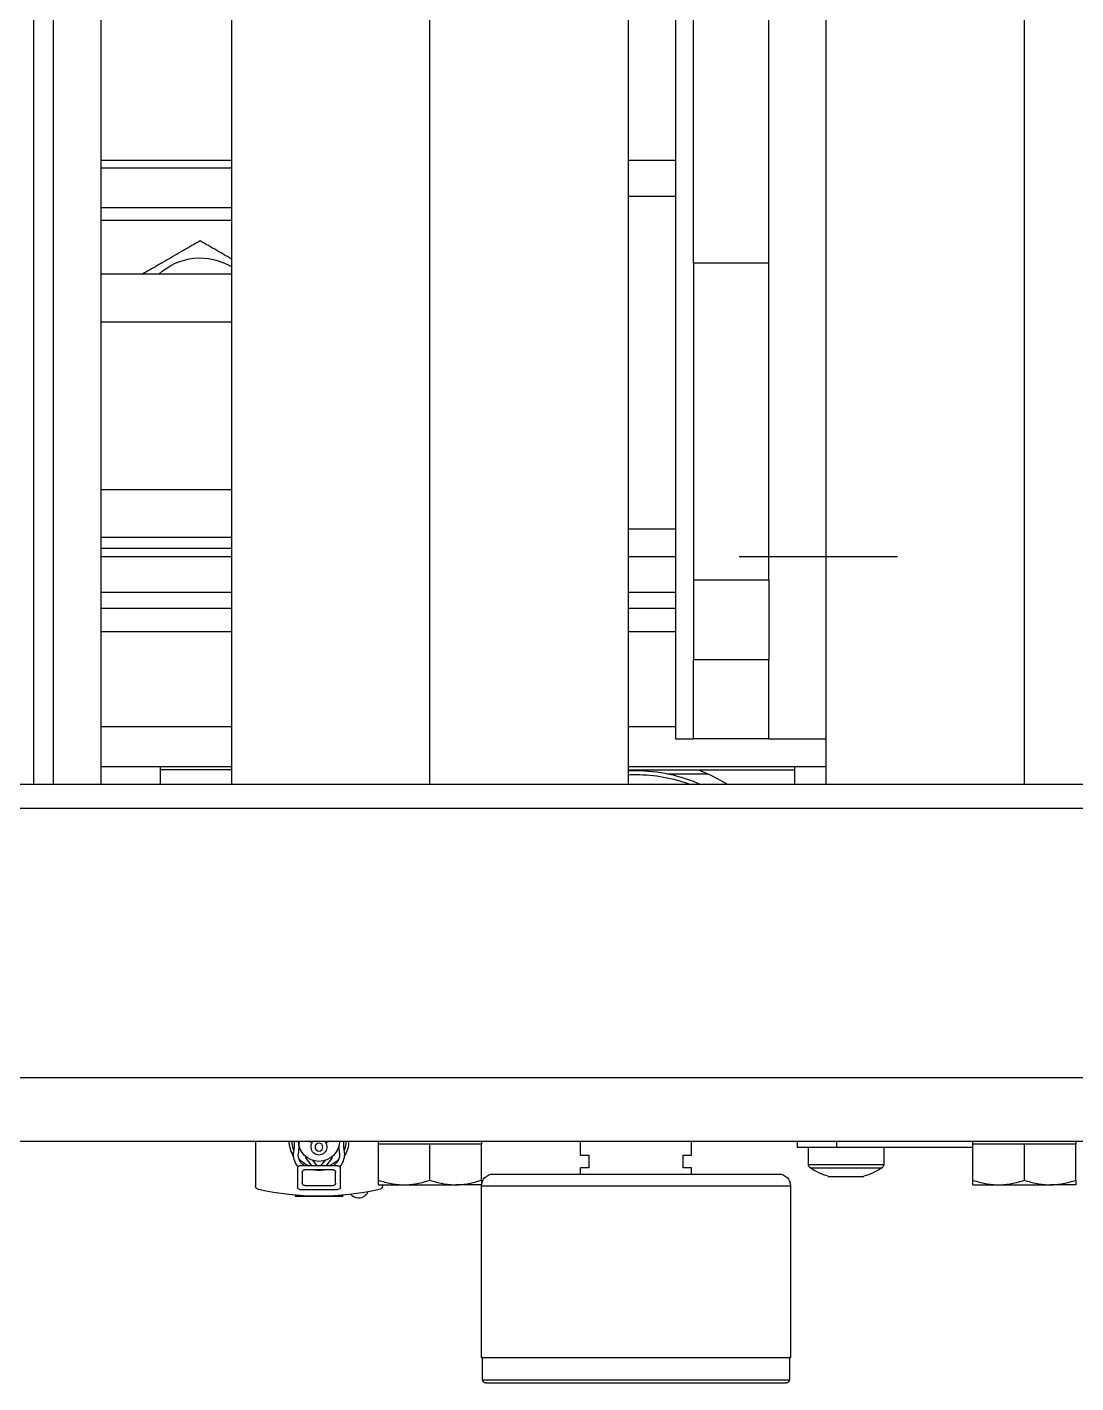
# Model space of a CAD drawing. Header units: millimetres. Extents: x -187347 to 135007, y -6415 to 292048.
# Drawn here: x -50469.3 to -50336.9, y 29545.9 to 29716.9 of the extents above; entities that cross this region are included whole.
import ezdxf

# ---------------------------------------------------------------- set-up
doc = ezdxf.new("R2010")
doc.units = ezdxf.units.MM
doc.header["$LTSCALE"] = 100
doc.layers.get('0').update_dxf_attribs({"lineweight": 18})
doc.layers.add('Layout CAT2', color=6, linetype='Continuous')

# ---------------------------------------------------------------- blocks, each defined once
blk = doc.blocks.new('25g245g2fd')
at = {"color": 0}
for p, q in [((21267.62, -2648.58), (21267.62, -2651.38)), ((21267.62, -2648.58), (21306.32, -2648.58)), ((21268.02, -2648.18), (21305.92, -2648.18)), ((21306.32, -2651.38), (21306.32, -2648.58)), ((21267.47, -2651.38), (21306.47, -2651.38)), ((21267.47, -2651.38), (21267.47, -2673.03)), ((21306.47, -2673.03), (21306.47, -2651.38)), ((21238.97, -2678.68), (21238.97, -2673.06)), ((21243.97, -2671.86), (21243.97, -2671.73)), ((21243.97, -2671.73), (21246.97, -2671.73)), ((21244.27, -2675.28), (21244.27, -2672.88)), ((21244.57, -2672.58), (21249.37, -2672.58)), ((21245.17, -2673.08), (21248.77, -2673.08)), ((21246.97, -2671.73), (21249.97, -2671.73)), ((21249.67, -2672.88), (21249.67, -2675.28)), ((21249.97, -2671.86), (21249.97, -2671.73)), ((21250.47, -2671.9), (21250.47, -2671.91)), ((21254.97, -2673.06), (21254.97, -2673.18)), ((21267.47, -2673.03), (21306.47, -2673.03)), ((21244.87, -2674.78), (21244.87, -2673.38)), ((21249.07, -2673.38), (21249.07, -2674.78)), ((21254.47, -2673.18), (21257.72, -2673.18)), ((21254.47, -2673.76), (21254.47, -2678.28)), ((21257.72, -2673.18), (21264.22, -2673.18)), ((21260.97, -2673.76), (21260.97, -2678.28)), ((21267.47, -2673.18), (21264.22, -2673.18)), ((21267.47, -2673.76), (21267.47, -2678.28)), ((21268.97, -2674.53), (21304.97, -2674.53)), ((21279.97, -2674.53), (21279.97, -2675.33)), ((21293.97, -2674.53), (21293.97, -2675.33)), ((21311.22, -2674.24), (21311.52, -2674.24)), ((21311.52, -2674.24), (21313.47, -2674.24)), ((21313.47, -2674.24), (21315.42, -2674.24)), ((21315.42, -2674.24), (21315.72, -2674.24)), ((21329.47, -2673.18), (21332.72, -2673.18)), ((21329.47, -2673.76), (21329.47, -2678.28)), ((21332.72, -2673.18), (21339.22, -2673.18)), ((21335.97, -2673.76), (21335.97, -2678.28)), ((21342.47, -2673.18), (21339.22, -2673.18)), ((21342.47, -2673.76), (21342.47, -2678.28)), ((21244.27, -2675.57), (21244.27, -2675.28)), ((21249.37, -2675.58), (21244.57, -2675.58)), ((21248.77, -2675.08), (21245.17, -2675.08)), ((21246.09, -2675.58), (21245.34, -2676.53)), ((21246.2, -2676.25), (21246.72, -2675.58)), ((21247.22, -2675.58), (21247.74, -2676.25)), ((21248.6, -2676.53), (21247.86, -2675.58)), ((21249.67, -2675.28), (21249.67, -2675.57)), ((21281.02, -2675.33), (21279.97, -2675.33)), ((21281.02, -2676.93), (21281.02, -2675.33)), ((21292.92, -2675.33), (21292.92, -2676.93)), ((21293.97, -2675.33), (21292.92, -2675.33)), ((21308.72, -2675.72), (21318.22, -2675.72)), ((21308.72, -2675.72), (21308.72, -2677.94)), ((21308.93, -2675.33), (21318.02, -2675.33)), ((21318.22, -2677.94), (21318.22, -2675.72)), ((21245.36, -2676.68), (21245.37, -2676.68)), ((21248.57, -2676.68), (21248.58, -2676.68)), ((21254.47, -2678.28), (21254.47, -2678.68)), ((21257.72, -2678.28), (21254.47, -2678.28)), ((21260.97, -2678.28), (21257.72, -2678.28)), ((21264.22, -2678.28), (21260.97, -2678.28)), ((21267.47, -2678.28), (21264.22, -2678.28)), ((21267.47, -2678.68), (21267.47, -2678.28)), ((21279.97, -2676.93), (21281.02, -2676.93)), ((21279.97, -2676.93), (21279.97, -2678.68)), ((21292.92, -2676.93), (21293.97, -2676.93)), ((21293.97, -2676.93), (21293.97, -2678.68)), ((21307.3, -2677.94), (21312.3, -2677.94)), ((21307.3, -2678.68), (21307.3, -2677.94)), ((21308.72, -2677.94), (21313.47, -2677.94)), ((21312.3, -2677.94), (21329.47, -2677.94)), ((21312.3, -2677.94), (21312.3, -2678.68)), ((21329.47, -2678.28), (21329.47, -2678.68)), ((21332.72, -2678.28), (21329.47, -2678.28)), ((21335.97, -2678.28), (21332.72, -2678.28)), ((21339.22, -2678.28), (21335.97, -2678.28)), ((21342.47, -2678.28), (21339.22, -2678.28)), ((21342.47, -2678.68), (21342.47, -2678.28)), ((21080.97, -2678.68), (21890.97, -2678.67)), ((21880.96, -2686.67), (21090.98, -2686.68)), ((21083.97, -2720.68), (21887.97, -2720.67)), ((21889.47, -2723.67), (21082.47, -2723.68)), ((21210.98, -3362.68), (21210.97, -2723.68)), ((21213.47, -2723.68), (21213.48, -3366.91)), ((21219.47, -2723.68), (21219.48, -3366.91)), ((21226.97, -2723.68), (21226.97, -2725.93)), ((21226.97, -2723.68), (21226.97, -2725.53)), ((21235.97, -2723.68), (21235.98, -3362.68)), ((21260.97, -2723.68), (21260.98, -3362.68)), ((21285.98, -3362.68), (21285.97, -2723.68)), ((21306.97, -2725.93), (21306.97, -2723.68)), ((21306.97, -2725.53), (21306.97, -2723.68)), ((21310.97, -2723.68), (21310.98, -3362.68)), ((21335.97, -2723.68), (21335.98, -3362.68)), ((21219.47, -2725.93), (21235.97, -2725.93)), ((21235.97, -2725.53), (21226.97, -2725.53)), ((21285.97, -2725.53), (21294.86, -2725.53)), ((21285.97, -2725.93), (21310.97, -2725.93)), ((21290.94, -2725.03), (21296.03, -2725.03)), ((21294.86, -2725.53), (21306.97, -2725.53)), ((21291.97, -2921.44), (21291.97, -2729.44)), ((21291.97, -2729.44), (21294.22, -2729.44)), ((21303.74, -2729.44), (21294.21, -2729.44)), ((21294.21, -2729.44), (21294.21, -2739.44)), ((21303.74, -2729.44), (21310.97, -2729.44)), ((21303.74, -2729.44), (21303.74, -2739.44)), ((21235.97, -2730.93), (21219.47, -2730.93)), ((21291.97, -2730.93), (21285.97, -2730.93)), ((21294.21, -2749.44), (21294.21, -2739.44)), ((21294.21, -2739.44), (21303.74, -2739.44)), ((21303.74, -2749.44), (21303.74, -2739.44)), ((21235.97, -2742.93), (21219.47, -2742.93)), ((21291.97, -2742.93), (21285.97, -2742.93)), ((21219.47, -2745.93), (21235.97, -2745.93)), ((21285.97, -2745.93), (21291.97, -2745.93)), ((21219.47, -2747.93), (21235.97, -2747.93)), ((21285.97, -2747.93), (21291.97, -2747.93)), ((21294.21, -2789.44), (21294.21, -2749.44)), ((21303.74, -2749.44), (21294.21, -2749.44)), ((21303.74, -2749.44), (21303.74, -2789.44)), ((21219.47, -2752.43), (21235.97, -2752.43)), ((21235.97, -2753.44), (21219.47, -2753.44)), ((21285.98, -2752.43), (21291.98, -2752.43)), ((21299.97, -2752.43), (21319.97, -2752.43)), ((21305.97, -2752.43), (21313.97, -2752.43)), ((21235.97, -2754.84), (21219.47, -2754.84)), ((21285.97, -2760.84), (21285.97, -2754.84)), ((21291.98, -2755.87), (21285.98, -2755.87)), ((21235.97, -2760.84), (21219.47, -2760.84)), ((21285.97, -2771.44), (21285.97, -2760.84)), ((21219.47, -2782.04), (21235.97, -2782.04)), ((21235.97, -2788.04), (21219.47, -2788.04)), ((21294.21, -2789.44), (21294.21, -2911.44)), ((21303.74, -2789.44), (21294.21, -2789.44)), ((21303.74, -2789.44), (21303.74, -2911.44)), ((21219.47, -2794.84), (21235.97, -2794.84)), ((21219.47, -2796.44), (21235.97, -2796.44)), ((21285.98, -2797.88), (21291.98, -2797.88)), ((21235.97, -2801.44), (21219.47, -2801.44)), ((21219.47, -2802.44), (21235.97, -2802.44)), ((21285.98, -2802.44), (21291.98, -2802.44))]:
    blk.add_line(p, q, dxfattribs=at)
blk.add_circle((21246.97, -2677.93), 0.5, dxfattribs=at)
for centre, radius, start, end in [((21268.02, -2648.58), 0.4, 90, 180), ((21305.92, -2648.58), 0.4, 0, 90), ((21239.47, -2673.06), 0.5, 102.5559, 180), ((21246.97, -2706.73), 35, 77.4441, 102.5559), ((21244.57, -2672.88), 0.3, 90, 180), ((21245.17, -2673.38), 0.3, 90, 180), ((21248.77, -2673.38), 0.3, 0, 90), ((21249.37, -2672.88), 0.3, 0, 90), ((21251.97, -2672.73), 1.25, 90, 142.0327), ((21251.97, -2672.73), 1.25, 21.2358, 90), ((21254.47, -2673.06), 0.5, 0, 77.4441), ((21268.97, -2673.03), 1.5, 180, 270), ((21304.97, -2673.03), 1.5, 270, 0), ((21245.17, -2674.78), 0.3, 180, 270), ((21248.77, -2674.78), 0.3, 270, 0), ((21313.47, -2681.92), 8, 106.3348, 124.6183), ((21313.47, -2681.92), 8, 55.3817, 73.6652), ((21246.06, -2677.01), 2.3, 141.1016, 185.4183), ((21244.57, -2675.28), 0.3, 180, 270), ((21246.06, -2677.01), 1.7, 122.7354, 185.4183), ((21246.97, -2678.73), 2.6, 1.17, 178.83), ((21246.97, -2678.73), 3.4, 112.1062, 137.5931), ((21245.42, -2676.6), 0.1, 142.07, 232.07), ((21246.97, -2678.73), 3.75, 76.7362, 103.2581), ((21246.97, -2678.73), 3.4, 42.4012, 67.8881), ((21248.52, -2676.6), 0.1, 307.93, 37.93), ((21247.88, -2677.01), 1.7, 354.5817, 57.2646), ((21249.37, -2675.28), 0.3, 270, 0), ((21247.88, -2677.01), 2.3, 354.5817, 38.8984), ((21309.2, -2675.72), 0.475, 124.6183, 180), ((21317.75, -2675.72), 0.475, 0, 55.3817), ((21246.97, -2678.73), 3.75, 148.5, 180), ((21246.97, -2678.73), 3.4, 159.0131, 180), ((21222.29, -2679.27), 21.58, 1.5607, 5.4183), ((21222.29, -2679.27), 22.18, 1.5186, 5.4183), ((21246.97, -2677.93), 1, 323.1301, 216.8699), ((21271.66, -2679.27), 22.18, 174.5817, 177.09), ((21271.66, -2679.27), 21.58, 174.5817, 178.4391), ((21246.97, -2678.73), 3.4, 0.8888, 20.9812), ((21246.97, -2678.73), 3.75, 0.8044, 31.4944), ((21246.17, -2679.53), 1, 90, 121.4726), ((21247.77, -2679.53), 1, 58.5274, 90), ((21286.97, -2705.53), 19.4, 270, 290.7112), ((21286.97, -2705.53), 19.9, 270, 294.2325), ((21286.97, -2705.53), 21.5, 294.9092, 302.4319), ((21286.97, -2705.53), 19.4, 267.0356, 270), ((21286.97, -2705.53), 19.9, 267.1088, 270), ((21231.97, -2782.44), 7.65, 227.0587, 301.5112)]:
    blk.add_arc(centre, radius, start, end, dxfattribs=at)
blk.add_ellipse((21286.97, -2705.53), major_axis=(21.5, 0), ratio=1, start_param=5.088139, end_param=5.147136, dxfattribs=at)
for points, knots in [([(21254.47, -2673.18), (21254.47, -2673.18), (21254.47, -2673.19), (21254.47, -2673.24), (21254.47, -2673.28), (21254.47, -2673.38), (21254.47, -2673.45), (21254.47, -2673.59), (21254.47, -2673.67), (21254.47, -2673.76)], [0, 0, 0, 0, 0.25, 0.25, 0.5, 0.5, 0.75, 0.75, 1, 1, 1, 1]), ([(21254.47, -2673.76), (21255, -2673.58), (21255.54, -2673.43), (21256.35, -2673.28), (21256.62, -2673.24), (21257.17, -2673.19), (21257.44, -2673.18), (21257.72, -2673.18)], [0, 0, 0, 0, 0.5, 0.5, 0.75, 0.75, 1, 1, 1, 1]), ([(21257.72, -2673.18), (21257.79, -2673.18), (21257.86, -2673.18), (21258, -2673.18), (21258.07, -2673.18), (21258.27, -2673.19), (21258.41, -2673.2), (21258.82, -2673.24), (21259.09, -2673.28), (21259.91, -2673.44), (21260.44, -2673.58), (21260.97, -2673.76)], [0, 0, 0, 0, 0.0625, 0.0625, 0.125, 0.125, 0.25, 0.25, 0.5, 0.5, 1, 1, 1, 1]), ([(21260.97, -2673.76), (21261.5, -2673.58), (21262.04, -2673.43), (21262.85, -2673.28), (21263.12, -2673.24), (21263.67, -2673.19), (21263.94, -2673.18), (21264.22, -2673.18)], [0, 0, 0, 0, 0.5, 0.5, 0.75, 0.75, 1, 1, 1, 1]), ([(21264.22, -2673.18), (21264.29, -2673.18), (21264.36, -2673.18), (21264.5, -2673.18), (21264.57, -2673.18), (21264.77, -2673.19), (21264.91, -2673.2), (21265.32, -2673.24), (21265.59, -2673.28), (21266.41, -2673.44), (21266.94, -2673.58), (21267.47, -2673.76)], [0, 0, 0, 0, 0.0625, 0.0625, 0.125, 0.125, 0.25, 0.25, 0.5, 0.5, 1, 1, 1, 1]), ([(21267.47, -2673.76), (21267.47, -2673.67), (21267.47, -2673.59), (21267.47, -2673.45), (21267.47, -2673.38), (21267.47, -2673.28), (21267.47, -2673.24), (21267.47, -2673.19), (21267.47, -2673.18), (21267.47, -2673.18)], [0, 0, 0, 0, 0.250359, 0.250359, 0.500718, 0.500718, 0.751077, 0.751077, 1, 1, 1, 1]), ([(21329.47, -2673.18), (21329.47, -2673.18), (21329.47, -2673.19), (21329.47, -2673.24), (21329.47, -2673.28), (21329.47, -2673.38), (21329.47, -2673.44), (21329.47, -2673.59), (21329.47, -2673.67), (21329.47, -2673.76)], [0, 0, 0, 0, 0.25, 0.25, 0.5, 0.5, 0.75, 0.75, 1, 1, 1, 1]), ([(21329.47, -2673.76), (21330, -2673.58), (21330.54, -2673.43), (21331.35, -2673.28), (21331.62, -2673.24), (21332.17, -2673.19), (21332.44, -2673.18), (21332.72, -2673.18)], [0, 0, 0, 0, 0.5, 0.5, 0.75, 0.75, 1, 1, 1, 1]), ([(21332.72, -2673.18), (21332.79, -2673.18), (21332.86, -2673.18), (21333, -2673.18), (21333.07, -2673.18), (21333.27, -2673.19), (21333.41, -2673.2), (21333.82, -2673.24), (21334.09, -2673.28), (21334.91, -2673.43), (21335.44, -2673.58), (21335.97, -2673.76)], [0, 0, 0, 0, 0.0625, 0.0625, 0.125, 0.125, 0.25, 0.25, 0.5, 0.5, 1, 1, 1, 1]), ([(21335.97, -2673.76), (21336.5, -2673.58), (21337.04, -2673.43), (21337.85, -2673.28), (21338.12, -2673.24), (21338.67, -2673.19), (21338.94, -2673.18), (21339.22, -2673.18)], [0, 0, 0, 0, 0.5, 0.5, 0.75, 0.75, 1, 1, 1, 1]), ([(21339.22, -2673.18), (21339.29, -2673.18), (21339.36, -2673.18), (21339.5, -2673.18), (21339.57, -2673.18), (21339.77, -2673.19), (21339.91, -2673.2), (21340.32, -2673.24), (21340.59, -2673.28), (21341.41, -2673.43), (21341.94, -2673.58), (21342.47, -2673.76)], [0, 0, 0, 0, 0.0625, 0.0625, 0.125, 0.125, 0.25, 0.25, 0.5, 0.5, 1, 1, 1, 1]), ([(21342.47, -2673.76), (21342.47, -2673.67), (21342.47, -2673.59), (21342.47, -2673.44), (21342.47, -2673.38), (21342.47, -2673.28), (21342.47, -2673.24), (21342.47, -2673.19), (21342.47, -2673.18), (21342.47, -2673.18)], [0, 0, 0, 0, 0.250359, 0.250359, 0.500718, 0.500718, 0.751077, 0.751077, 1, 1, 1, 1]), ([(21231.97, -2792.25), (21231.28, -2791.85), (21230.58, -2791.45), (21229.52, -2790.84), (21229.17, -2790.63), (21228.45, -2790.22), (21228.09, -2790.01), (21227.64, -2789.75), (21227.55, -2789.7), (21227.41, -2789.62), (21227.37, -2789.59), (21227.28, -2789.54), (21227.05, -2789.41), (21226.83, -2789.28), (21226.29, -2788.97), (21225.93, -2788.76), (21225.27, -2788.38), (21224.96, -2788.2), (21224.65, -2788.02)], [0, 0, 0, 0, 0.290835, 0.290835, 0.436253, 0.436253, 0.58167, 0.58167, 0.618025, 0.618025, 0.636202, 0.636202, 0.654379, 0.727088, 0.727088, 0.872505, 0.872505, 1, 1, 1, 1]), ([(21235.97, -2789.94), (21235.97, -2789.94), (21235.96, -2789.95), (21235.91, -2789.98), (21235.87, -2790), (21235.78, -2790.05), (21235.55, -2790.18), (21235.33, -2790.31), (21234.79, -2790.63), (21234.43, -2790.83), (21233.37, -2791.45), (21232.67, -2791.85), (21231.97, -2792.25)], [0, 0, 0, 0, 0.002759, 0.002759, 0.036, 0.036, 0.069242, 0.202207, 0.202207, 0.468138, 0.468138, 1, 1, 1, 1])]:
    blk.add_open_spline(points, degree=3, knots=knots, dxfattribs=at)

msp = doc.modelspace()

# ---------------------------------------------------------------- block references
at = {"layer": 'Layout CAT2', "xscale": -1, "rotation": 180}
msp.add_blockref('25g245g2fd', (-71679.42, 26897.69, -3.45), dxfattribs=at)

doc.saveas('drawing.dxf')
